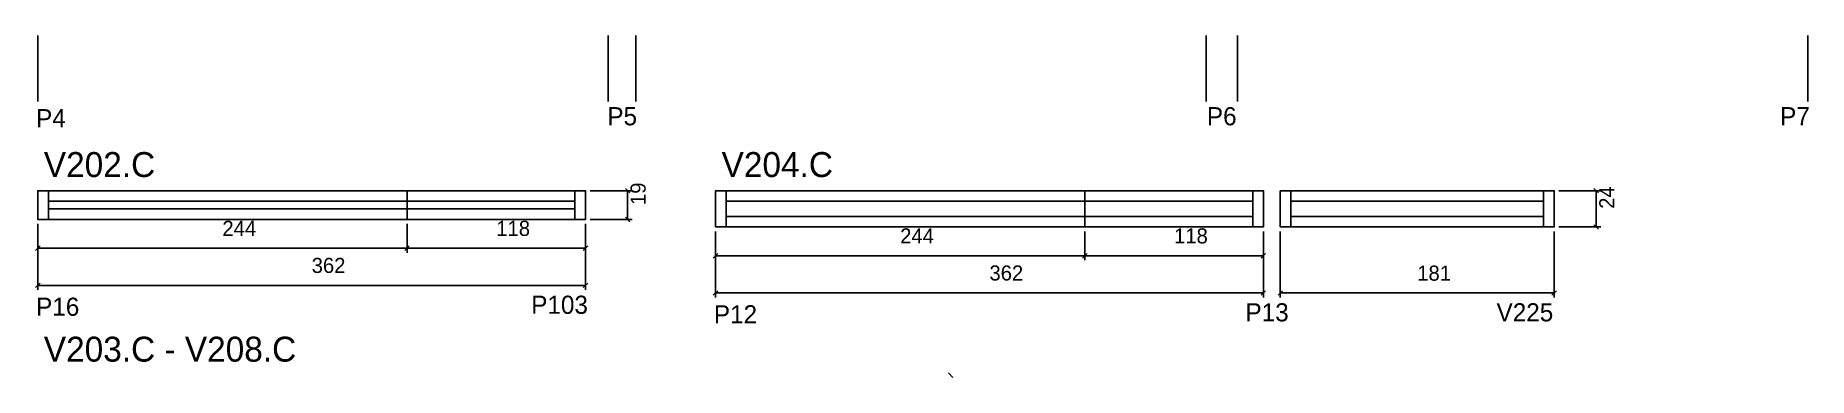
# Model space of a CAD drawing. Header units: metres. Extents: x 1673 to 2844, y 17344 to 17570.
import ezdxf

# ---------------------------------------------------------------- set-up
doc = ezdxf.new("R2010")
doc.units = ezdxf.units.M
for name, color, linetype in [('5', 7, 'Continuous'), ('COTA', 7, 'Continuous'), ('NOMENCLATURA', 7, 'Continuous'), ('Painéis', 7, 'Continuous'), ('SARR_2.2x7', 7, 'Continuous')]:
    doc.layers.add(name, color=color, linetype=linetype)

msp = doc.modelspace()

# ---------------------------------------------------------------- linework, layer by layer
at = {"layer": 'COTA', "color": 4, "lineweight": 25}
for p, q in [((1674.2, 17570.5), (1674.2, 17526.9)), ((2051.2, 17570.5), (2051.2, 17526.9)), ((2069.4, 17570.5), (2069.4, 17526.9)), ((2446.4, 17570.5), (2446.4, 17526.9)), ((2467, 17570.5), (2467, 17526.9)), ((2844, 17570.5), (2844, 17526.9)), ((1674.2, 17445.9), (1674.2, 17426.9)), ((1674.2, 17445.9), (1674.2, 17402.3)), ((1918.2, 17445.9), (1918.2, 17426.9)), ((1918.2, 17445.9), (1918.2, 17426.9)), ((2036.2, 17445.9), (2036.2, 17426.9)), ((2036.2, 17445.9), (2036.2, 17402.3)), ((2122.1, 17440.9), (2122.1, 17421.9)), ((2122.1, 17440.9), (2122.1, 17397.3)), ((2366.1, 17440.9), (2366.1, 17421.9)), ((2366.1, 17440.9), (2366.1, 17421.9)), ((2484.1, 17440.9), (2484.1, 17421.9)), ((2484.1, 17440.9), (2484.1, 17397.3)), ((2495.3, 17440.9), (2495.3, 17397.3)), ((2676.3, 17440.9), (2676.3, 17397.3)), ((1674.2, 17429.9), (1918.2, 17429.9)), ((1918.2, 17429.9), (2036.2, 17429.9)), ((2122.1, 17424.9), (2366.1, 17424.9)), ((2366.1, 17424.9), (2484.1, 17424.9)), ((1674.2, 17405.3), (2036.2, 17405.3)), ((2122.1, 17400.3), (2484.1, 17400.3)), ((2495.3, 17400.3), (2676.3, 17400.3))]:
    msp.add_line(p, q, dxfattribs=at)
at = {"layer": 'COTA', "color": 0, "lineweight": 25}
for p, q in [((1675.7, 17431.4), (1672.7, 17428.4)), ((1916.7, 17428.4), (1919.7, 17431.4)), ((1919.7, 17431.4), (1916.7, 17428.4)), ((2034.7, 17428.4), (2037.7, 17431.4)), ((2123.6, 17426.4), (2120.6, 17423.4)), ((2364.6, 17423.4), (2367.6, 17426.4)), ((2367.6, 17426.4), (2364.6, 17423.4)), ((2482.6, 17423.4), (2485.6, 17426.4)), ((1675.7, 17406.8), (1672.7, 17403.8)), ((2034.7, 17403.8), (2037.7, 17406.8)), ((2123.6, 17401.8), (2120.6, 17398.8)), ((2482.6, 17398.8), (2485.6, 17401.8)), ((2496.8, 17401.8), (2493.8, 17398.8)), ((2674.8, 17398.8), (2677.8, 17401.8))]:
    msp.add_line(p, q, dxfattribs=at)
at = {"layer": 'Painéis', "color": 4, "lineweight": 25}
for p, q in [((2039.2, 17467.9), (2067, 17467.9)), ((2064, 17467.9), (2064, 17448.9)), ((2679.3, 17467.9), (2707.1, 17467.9)), ((2704.1, 17467.9), (2704.1, 17443.9)), ((2039.2, 17448.9), (2067, 17448.9)), ((2679.3, 17443.9), (2707.1, 17443.9))]:
    msp.add_line(p, q, dxfattribs=at)
at = {"layer": 'Painéis', "color": 0, "lineweight": 25}
for p, q in [((2065.5, 17466.4), (2062.5, 17469.4)), ((2705.6, 17466.4), (2702.6, 17469.4)), ((2062.5, 17450.4), (2065.5, 17447.4)), ((2702.6, 17445.4), (2705.6, 17442.4)), ((2279, 17344.4), (2276, 17347.4))]:
    msp.add_line(p, q, dxfattribs=at)
at = {"layer": 'Painéis', "color": 200, "lineweight": 25}
for points in [[(1918.2, 17448.9), (1674.2, 17448.9), (1674.2, 17467.9), (1918.2, 17467.9)], [(1918.2, 17467.9), (2036.2, 17467.9), (2036.2, 17448.9), (1918.2, 17448.9)], [(2366.1, 17443.9), (2122.1, 17443.9), (2122.1, 17467.9), (2366.1, 17467.9)], [(2366.1, 17467.9), (2484.1, 17467.9), (2484.1, 17443.9), (2366.1, 17443.9)], [(2495.3, 17467.9), (2676.3, 17467.9), (2676.3, 17443.9), (2495.3, 17443.9)]]:
    msp.add_lwpolyline(points, close=True, dxfattribs=at)
at = {"layer": 'SARR_2.2x7', "color": 40, "lineweight": 25}
for p, q in [((1681.2, 17467.9), (1681.2, 17448.9)), ((1918.2, 17460.9), (1681.2, 17460.9)), ((2029.2, 17460.9), (1918.2, 17460.9)), ((2029.2, 17467.9), (2029.2, 17448.9)), ((2129.1, 17467.9), (2129.1, 17443.9)), ((2366.1, 17460.9), (2129.1, 17460.9)), ((2477.1, 17460.9), (2366.1, 17460.9)), ((2477.1, 17467.9), (2477.1, 17443.9)), ((2502.3, 17467.9), (2502.3, 17443.9)), ((2669.3, 17460.9), (2502.3, 17460.9)), ((2669.3, 17467.9), (2669.3, 17443.9)), ((1681.2, 17455.9), (1918.2, 17455.9)), ((1918.2, 17455.9), (2029.2, 17455.9)), ((2129.1, 17450.9), (2366.1, 17450.9)), ((2366.1, 17450.9), (2477.1, 17450.9)), ((2502.3, 17450.9), (2669.3, 17450.9))]:
    msp.add_line(p, q, dxfattribs=at)

# ---------------------------------------------------------------- texts
at = {"layer": '5', "color": 5, "lineweight": 25}
for s, p in [('P4', (1673.1, 17509.8)), ('P5', (2050.6, 17511.1)), ('P6', (2446.8, 17511.1)), ('P7', (2825.6, 17511.1)), ('P16', (1673.1, 17385.2)), ('P103', (2000.3, 17386.5)), ('P12', (2121, 17380.2)), ('P13', (2472.3, 17381.5)), ('V225', (2638.2, 17381.5))]:
    msp.add_text(s, height=12, rotation=360, dxfattribs=at).set_placement(p)
at = {"layer": 'COTA', "color": 240, "lineweight": 25}
for s, p in [('244', (1796.2, 17438)), ('118', (1977.2, 17438)), ('244', (2244.1, 17433)), ('118', (2425.1, 17433)), ('362', (1855.2, 17413.5)), ('362', (2303.1, 17408.5)), ('181', (2585.8, 17408.4))]:
    msp.add_text(s, height=10, dxfattribs=at).set_placement(p)
at = {"layer": 'NOMENCLATURA', "color": 7, "lineweight": 25}
for s, p in [('V202.C', (1678.2, 17476.9)), ('V204.C', (2126.1, 17476.9)), ('V203.C - V208.C', (1678.2, 17354.9))]:
    msp.add_text(s, height=16.5, dxfattribs=at).set_placement(p)
at = {"layer": 'Painéis', "color": 240, "lineweight": 25}
for s, p in [('19', (2075.9, 17458.4)), ('24', (2716.1, 17455.9))]:
    msp.add_text(s, height=10, rotation=90, dxfattribs=at).set_placement(p)

doc.saveas('drawing.dxf')
